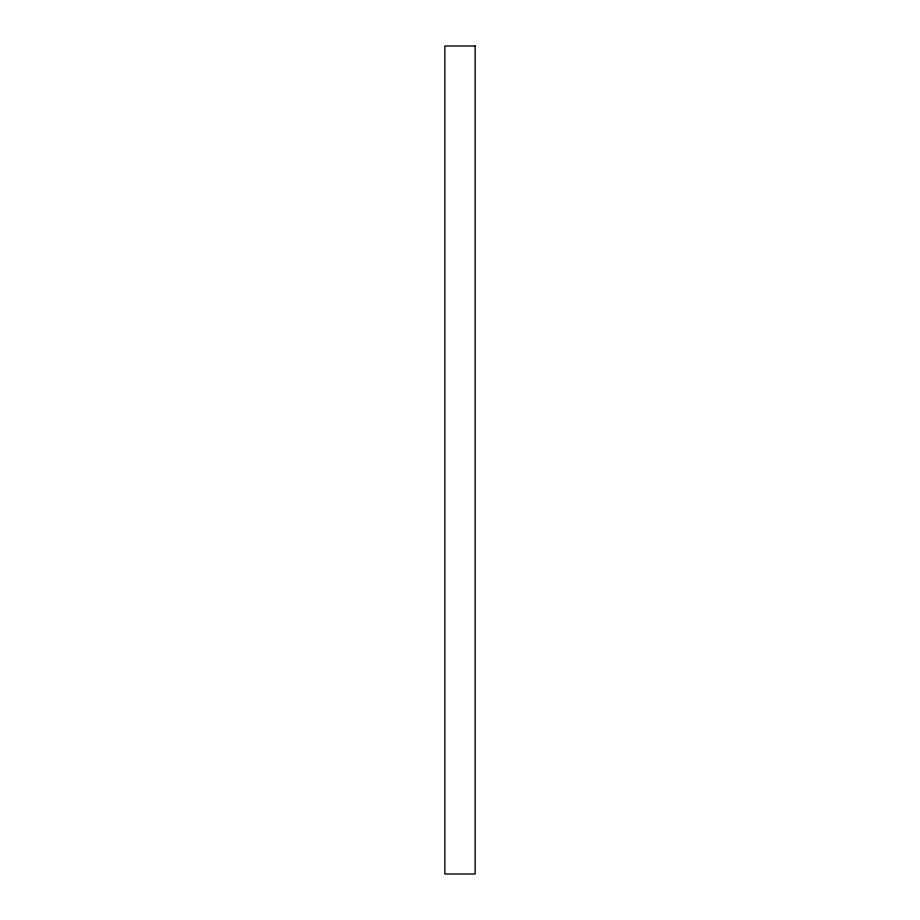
<?xml version="1.0" encoding="UTF-8"?>
<svg xmlns="http://www.w3.org/2000/svg" width="920" height="920" viewBox="0 0 920 920"><rect width="100%" height="100%" fill="white"/><g stroke="black" fill="none" stroke-linecap="round" stroke-linejoin="round"><path stroke-width="1.38" d="M475.145 46L444.854 46L444.854 874L475.145 874L475.145 46"/></g></svg>
